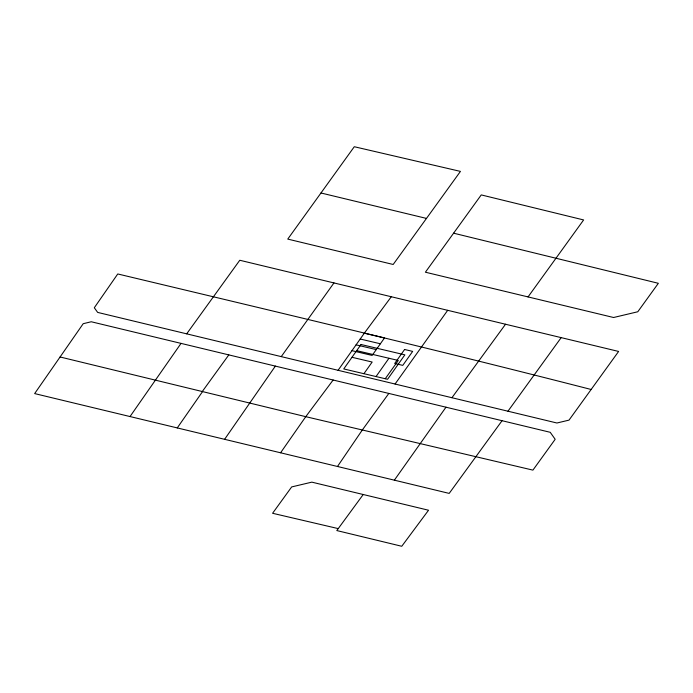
<?xml version="1.0" encoding="UTF-8"?>
<svg xmlns="http://www.w3.org/2000/svg" width="693" height="693" viewBox="0 0 693 693"><rect width="100%" height="100%" fill="white"/><g stroke="black" fill="none" stroke-linecap="round" stroke-linejoin="round"><path stroke-width="1.04" d="M337.482 466.484L362.205 430.145L388.842 393.416M275.372 366.095L224.601 439.327M60.083 356.982L305.76 416.675L532.917 470.123L555.18 439.293L550.216 432.302L91.242 321.76L83.203 323.7L34.65 393.589L130.024 416.554L181.046 343.381M177.252 427.936L202.555 391.58M130.024 416.554L280.578 452.789L305.76 416.675L333.134 380.015M338.071 370.296L364.735 332.614L391.302 296.743M363.92 373.692L372.167 362.041L351.983 357.285M376.03 376.55L388.964 358.264M445.989 407.189L394.36 480.171L280.578 452.789M333.965 282.926L281.254 356.609M385.256 378.724L398.293 360.464L356.678 350.649M395.062 384.017L447.687 310.317L618.615 351.446L569.014 420.123L556.929 423.007L97.661 312.404L94.3 307.753L117.758 273.96C275.745 311.703 433.801 349.107 591.146 389.483M186.686 333.827L239.769 260.256L447.687 310.317M426.481 218.416L393.182 264.475L287.76 239.094L354.288 146.725L460.447 171.396L426.481 218.416L320.963 192.983M528.049 296.916L583.627 219.941L481.254 194.906L425.398 272.21L613.591 317.507L637.785 311.763L658.35 283.298L453.603 233.186M507.952 411.209L561.183 337.621M202.278 391.528L228.82 354.885M502.061 420.694L449.194 493.399L394.36 480.171M451.94 397.704L505.543 324.22M363.227 494.516L336.807 530.561L401.758 546.275L428.543 510.23L311.833 482.146L291.675 486.919L272.592 513.279L338.227 528.603M364.327 333.194L384.502 337.95L372.141 355.422L351.957 350.667M360.204 339.016L380.388 343.78M356.081 344.837L376.264 349.601M361.027 344.508L343.745 368.936L387.578 379.279L404.868 354.851L361.027 344.508M404.599 349.489L394.707 363.47L402.772 365.376L412.664 351.394L404.599 349.489"/></g></svg>
